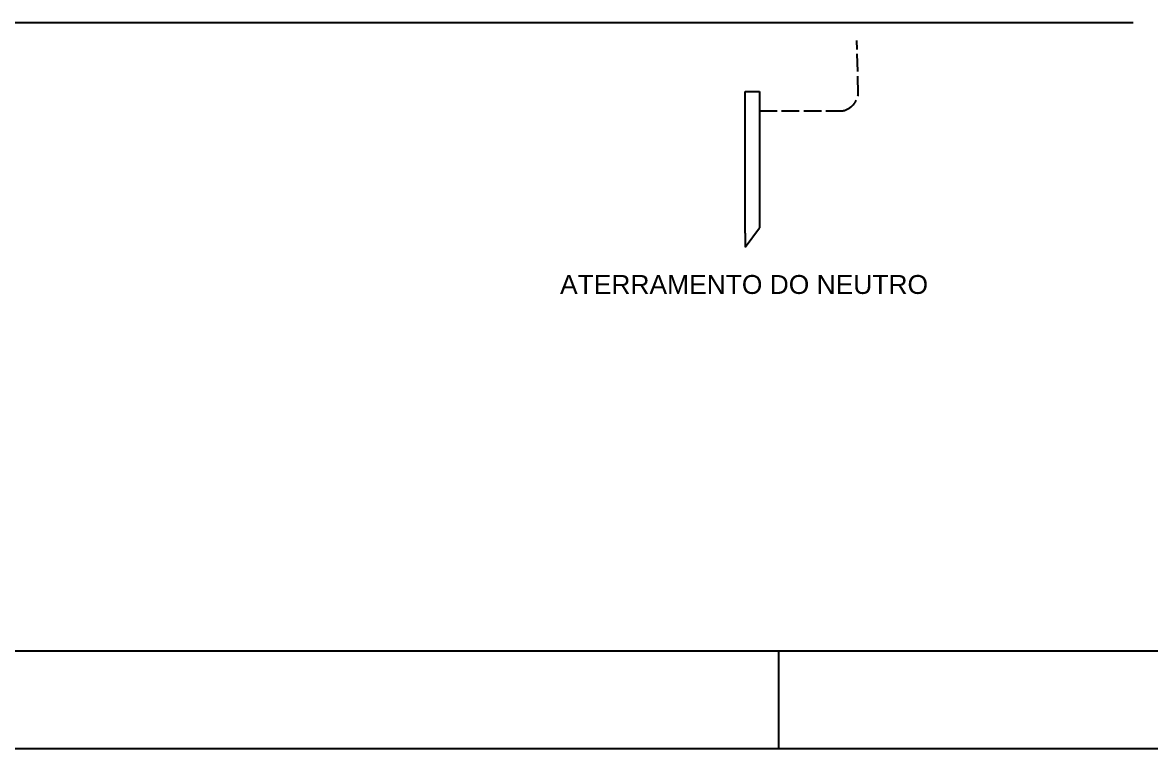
# Model space of a CAD drawing. Header units: millimetres. Extents: x 3165 to 8716, y -1118 to 2802.
# Drawn here: x 4046 to 4810, y -1118 to -626 of the extents above; entities that cross this region are included whole.
import ezdxf

# ---------------------------------------------------------------- set-up
doc = ezdxf.new("R2010")
doc.units = ezdxf.units.MM
doc.linetypes.add('ACAD_ISO02W100', pattern=[15, 12, -3])
doc.layers.add('ELETRICO', color=7, linetype='Continuous', lineweight=25)
doc.layers.add('TEXTO 1', color=7, linetype='Continuous', lineweight=25)
doc.styles.get("Standard").update_dxf_attribs({"font": 'arial.ttf'})

# ---------------------------------------------------------------- blocks, each defined once
blk = doc.blocks.new('*U37')
for p, q in [((-7.5, 82.5), (7.5, 82.5)), ((-7.5, -67.5), (-7.5, 82.5)), ((7.5, 82.5), (7.5, -17.5)), ((7.5, -17.5), (7.5, -62)), ((-7.5, -82.5), (7.5, -62)), ((-7.5, -67.5), (-7.5, -82.5))]:
    blk.add_line(p, q)
blk = doc.blocks.new('*U36')
at = {"color": 0, "linetype": 'ByBlock', "lineweight": -2, "transparency": 16777216}
blk.add_blockref('*U37', (0, 0), dxfattribs=at)

msp = doc.modelspace()

# ---------------------------------------------------------------- linework, layer by layer
for p, q in [((3760.26, -626.38), (4798.04, -626.38)), ((4557.85, -1118.05), (4557.85, -1052.05)), ((3165.25, -1118.05), (8715.85, -1118.05))]:
    msp.add_line(p, q)
at = {"linetype": 'ACAD_ISO02W100'}
for p, q in [((4611.72, -674.63), (4610.87, -638.52)), ((4544.78, -686.15), (4601.33, -686.15))]:
    msp.add_line(p, q, dxfattribs=at)
msp.add_lwpolyline([(3330.25, -1052.05), (7494.85, -1052.05)])
at = {"layer": 'ELETRICO', "linetype": 'ACAD_ISO02W100'}
msp.add_arc((4598.56, -673.2), 13.24, 282.06967, 353.80791, dxfattribs=at)

# ---------------------------------------------------------------- block references
at = {"xscale": 0.6400000000000001, "yscale": 0.6400000000000001, "zscale": 0.6400000000000001}
msp.add_blockref('*U36', (4539.98, -725.77), dxfattribs=at)

# ---------------------------------------------------------------- texts
at = {"layer": 'TEXTO 1', "linetype": 'ACAD_ISO02W100', "insert": (4409.69, -797.39), "char_height": 12.8, "width": 273.3383, "attachment_point": 1}
msp.add_mtext('ATERRAMENTO DO NEUTRO', dxfattribs=at)

doc.saveas('drawing.dxf')
